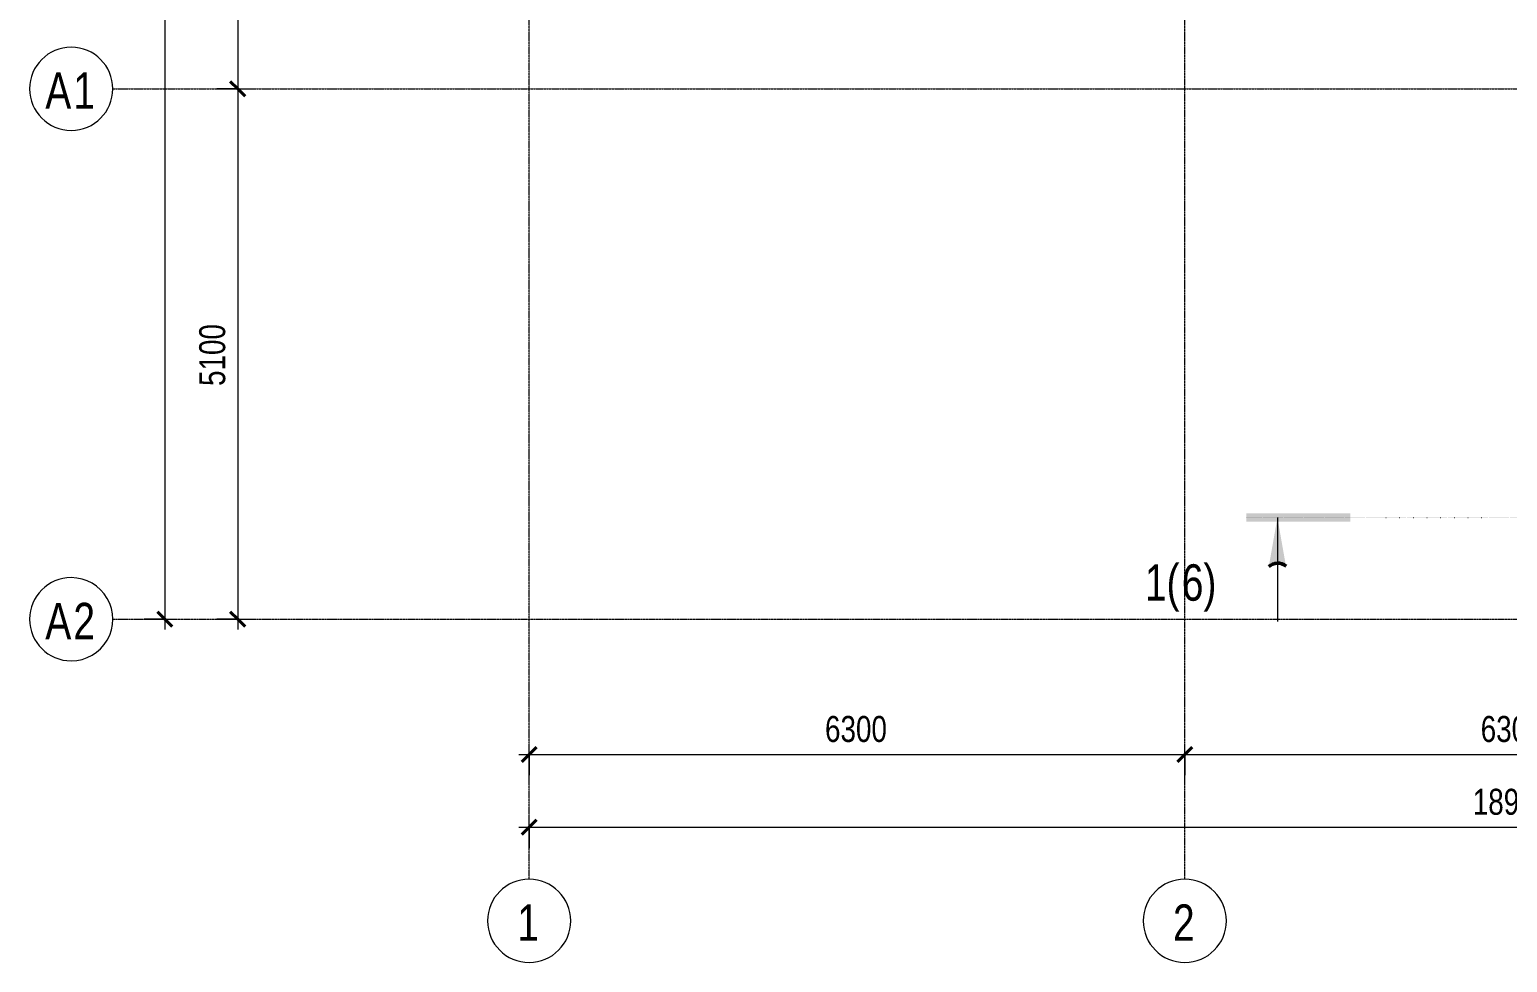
# Model space of a CAD drawing. Header units: millimetres. Extents: x -4800 to 3395395, y -34112 to 4253698.
# Drawn here: x 25902 to 40102, y -10800 to -1830 of the extents above; entities that cross this region are included whole.
import ezdxf

# ---------------------------------------------------------------- set-up
doc = ezdxf.new("R2010")
doc.units = ezdxf.units.MM
doc.linetypes.add('ADSK_Линия разреза', pattern=[20, 0, -10, 0, -10])
doc.linetypes.add('ADSK_Линия сетки', pattern=[25, 20, -2.5, 0, -2.5])
for name, color, linetype, lineweight in [('Оси', 7, 'Continuous', 9), ('Размеры', 7, 'Continuous', 9), ('Размеры-100', 7, 'Continuous', 9), ('Разрезы', 7, 'Continuous', 9)]:
    doc.layers.add(name, color=color, linetype=linetype, lineweight=lineweight)
doc.styles.add('Century Gothic', font='GOTHIC.TTF', dxfattribs={"width": 0.8, "height": 350})
doc.styles.add('Century Gothic_1', font='GOTHIC.TTF', dxfattribs={"width": 0.8, "height": 250})
doc.dimstyles.new('SK_Основной_2_5', dxfattribs={"dimscale": 304.8, "dimtxt": 261.042067, "dimasz": 0.463911, "dimexe": 0.328084, "dimexo": 0.984252, "dimgap": 0.164042, "dimtad": 1, "dimdec": 3, "dimrnd": 0.001, "dimdsep": 46, "dimtxsty": 'Century Gothic_1', "dimblk1": 'OBLIQUE', "dimblk2": 'OBLIQUE', "dimsah": 1, "dimcen": 0.09, "dimdle": 0.328084, "dimazin": 2, "dimtfac": 1, "dimtdec": 4, "dimtix": 1, "dimtmove": 0, "dimatfit": 3, "dimfxl": 1, "dimtvp": 1, "dimtolj": 1, "dimtzin": 0, "dimlwd": 20, "dimlwe": 20, "dimarcsym": 2})

# ---------------------------------------------------------------- blocks, each defined once
blk = doc.blocks.new('Ось сетки - Круг_Ø8 мм-6577-ПД_КР_О_ПЭ_01 Этаж')
at = {"layer": 'Оси', "lineweight": 20}
for start, end in [(360, 180), (180, 360)]:
    blk.add_arc((0, 0), 4, start, end, dxfattribs=at)
blk = doc.blocks.new('Разрез - Номер вида и Номер листа спереди_3_5 мм-64073-ПД_КР_О_ПЭ_01 Этаж')
at = {"layer": 'Разрезы'}
blk.add_hatch(color=256, dxfattribs=at).paths.add_polyline_path([(10, 0.4), (10, -0.4), (0, -0.4), (0, 0.4)], flags=0)
h = blk.add_hatch(color=256, dxfattribs=at)
edge = h.paths.add_edge_path(flags=0)
edge.add_line((2.17, -4.71), (3, 0))
edge.add_line((3, 0), (3.82, -4.67))
edge.add_arc((3.02, -5.62), 1.24, 49.4419, 133.142)
at = {"layer": 'Разрезы', "lineweight": 20}
blk.add_line((3, 0), (3, -10), dxfattribs=at)
at = {"layer": 'Разрезы', "lineweight": 50}
blk.add_arc((3.02, -5.62), 1.24, 49.4419, 133.142, dxfattribs=at)
blk = doc.blocks.new('DIMBLOCK27-ПД_КР_О_ПЭ_01 Этаж')
at = {"layer": 'Размеры-100', "lineweight": 20, "transparency": 16777216}
for p, q in [((30602, -8800), (37002, -8800)), ((30702, -9000), (30702, -8700)), ((30702, -8800), (30702, -9000)), ((37002, -9000), (37002, -8700)), ((37002, -8800), (37002, -9000))]:
    blk.add_line(p, q, dxfattribs=at)
at = {"layer": 'Размеры-100', "lineweight": 40, "transparency": 16777216}
for p, q in [((30702, -8800), (30631, -8871)), ((30702, -8800), (30773, -8729)), ((37002, -8800), (36931, -8871)), ((37002, -8800), (37073, -8729))]:
    blk.add_line(p, q, dxfattribs=at)
at = {"layer": 'Размеры-100', "color": 0, "lineweight": 20, "transparency": 16777216, "insert": (33545, -8430), "char_height": 250, "width": 735.89, "attachment_point": 1, "line_spacing_factor": 0.984502, "style": 'Century Gothic_1'}
blk.add_mtext('6300', dxfattribs=at)
blk = doc.blocks.new('_Oblique')
at = {"color": 0, "linetype": 'ByBlock', "lineweight": -2}
blk.add_line((-0.5, -0.5), (0.5, 0.5), dxfattribs=at)
blk = doc.blocks.new('DIMBLOCK28-ПД_КР_О_ПЭ_01 Этаж')
at = {"layer": 'Размеры-100', "lineweight": 40, "transparency": 16777216}
for p, q in [((37002, -8800), (36931, -8871)), ((37002, -8800), (37073, -8729)), ((43302, -8800), (43231, -8871)), ((43302, -8800), (43373, -8729))]:
    blk.add_line(p, q, dxfattribs=at)
at = {"layer": 'Размеры-100', "lineweight": 20, "transparency": 16777216}
for p, q in [((37002, -9000), (37002, -8700)), ((37002, -8800), (43302, -8800)), ((37002, -8800), (37002, -9000)), ((43302, -9000), (43302, -8700)), ((43302, -8800), (43302, -9000))]:
    blk.add_line(p, q, dxfattribs=at)
at = {"layer": 'Размеры-100', "color": 0, "lineweight": 20, "transparency": 16777216, "insert": (39845, -8430), "char_height": 250, "width": 735.89, "attachment_point": 1, "line_spacing_factor": 0.984502, "style": 'Century Gothic_1'}
blk.add_mtext('6300', dxfattribs=at)
blk = doc.blocks.new('DIMBLOCK30-ПД_КР_О_ПЭ_01 Этаж')
at = {"layer": 'Размеры-100', "lineweight": 20, "transparency": 16777216}
for p, q in [((30602, -9500), (49702, -9500)), ((30702, -9700), (30702, -9400)), ((30702, -9500), (30702, -9700)), ((49602, -9700), (49602, -9400)), ((49602, -9500), (49602, -9700))]:
    blk.add_line(p, q, dxfattribs=at)
at = {"layer": 'Размеры-100', "lineweight": 40, "transparency": 16777216}
for p, q in [((30702, -9500), (30631, -9571)), ((30702, -9500), (30773, -9429)), ((49602, -9500), (49531, -9571)), ((49602, -9500), (49673, -9429))]:
    blk.add_line(p, q, dxfattribs=at)
at = {"layer": 'Размеры-100', "color": 0, "lineweight": 20, "transparency": 16777216, "insert": (39769, -9130), "char_height": 250, "width": 919.86, "attachment_point": 1, "line_spacing_factor": 0.984502, "style": 'Century Gothic_1'}
blk.add_mtext('18900', dxfattribs=at)
blk = doc.blocks.new('DIMBLOCK35-ПД_КР_О_ПЭ_01 Этаж')
at = {"layer": 'Размеры-100', "lineweight": 40, "transparency": 16777216}
for p, q in [((27902, 0), (27831, 71)), ((27902, 0), (27973, -71)), ((27902, -2400), (27831, -2329)), ((27902, -2400), (27973, -2471))]:
    blk.add_line(p, q, dxfattribs=at)
at = {"layer": 'Размеры-100', "lineweight": 20, "transparency": 16777216}
for p, q in [((27702, 0), (28002, 0)), ((27902, 0), (27702, 0)), ((27902, 0), (27902, -2400)), ((27702, -2400), (28002, -2400)), ((27902, -2400), (27702, -2400))]:
    blk.add_line(p, q, dxfattribs=at)
at = {"layer": 'Размеры-100', "color": 0, "lineweight": 20, "transparency": 16777216, "insert": (27532, -1507), "char_height": 250, "width": 735.89, "attachment_point": 1, "rotation": 90, "line_spacing_factor": 0.984502, "style": 'Century Gothic_1'}
blk.add_mtext('2400', dxfattribs=at)
blk = doc.blocks.new('DIMBLOCK36-ПД_КР_О_ПЭ_01 Этаж')
at = {"layer": 'Размеры-100', "lineweight": 20, "transparency": 16777216}
for p, q in [((27702, -2400), (28002, -2400)), ((27902, -2400), (27702, -2400)), ((27902, -2400), (27902, -7600)), ((27702, -7500), (28002, -7500)), ((27902, -7500), (27702, -7500))]:
    blk.add_line(p, q, dxfattribs=at)
at = {"layer": 'Размеры-100', "lineweight": 40, "transparency": 16777216}
for p, q in [((27902, -2400), (27831, -2329)), ((27902, -2400), (27973, -2471)), ((27902, -7500), (27831, -7429)), ((27902, -7500), (27973, -7571))]:
    blk.add_line(p, q, dxfattribs=at)
at = {"layer": 'Размеры-100', "color": 0, "lineweight": 20, "transparency": 16777216, "insert": (27532, -5257), "char_height": 250, "width": 735.89, "attachment_point": 1, "rotation": 90, "line_spacing_factor": 0.984502, "style": 'Century Gothic_1'}
blk.add_mtext('5100', dxfattribs=at)
blk = doc.blocks.new('DIMBLOCK37-ПД_КР_О_ПЭ_01 Этаж')
at = {"layer": 'Размеры-100', "lineweight": 40, "transparency": 16777216}
for p, q in [((27202, 21000), (27131, 21071)), ((27202, 21000), (27273, 20929)), ((27202, -7500), (27131, -7429)), ((27202, -7500), (27273, -7571))]:
    blk.add_line(p, q, dxfattribs=at)
at = {"layer": 'Размеры-100', "lineweight": 20, "transparency": 16777216}
for p, q in [((27202, 21100), (27202, -7600)), ((27002, 21000), (27302, 21000)), ((27202, 21000), (27002, 21000)), ((27002, -7500), (27302, -7500)), ((27202, -7500), (27002, -7500))]:
    blk.add_line(p, q, dxfattribs=at)
at = {"layer": 'Размеры-100', "color": 0, "lineweight": 20, "transparency": 16777216, "insert": (26832, 6367), "char_height": 250, "width": 919.86, "attachment_point": 1, "rotation": 90, "line_spacing_factor": 0.984502, "style": 'Century Gothic_1'}
blk.add_mtext('28500', dxfattribs=at)

msp = doc.modelspace()

# ---------------------------------------------------------------- linework, layer by layer
at = {"layer": 'Оси', "linetype": 'ADSK_Линия сетки'}
for p, q in [((30702.1044, -10000), (30702.1044, 23000)), ((37002.1044, -10000), (37002.1044, 23000)), ((26702.1044, -2400), (50702.1044, -2400)), ((26702.1044, -7500), (50702.1044, -7500))]:
    msp.add_line(p, q, dxfattribs=at)
at = {"layer": 'Разрезы', "linetype": 'ADSK_Линия разреза'}
msp.add_line((37591.946, -6522.8749), (51500.7461, -6522.8749), dxfattribs=at)

# ---------------------------------------------------------------- block references
at = {"layer": 'Оси', "lineweight": 20, "xscale": 99.99999999999993, "yscale": 99.99999999999993, "zscale": 99.99999999999993}
for p, rotation in [((26302.1044, -2400), 269.9999999999994), ((26302.1044, -7500), 269.9999999999995)]:
    msp.add_blockref('Ось сетки - Круг_Ø8 мм-6577-ПД_КР_О_ПЭ_01 Этаж', p, dxfattribs=dict(at, rotation=rotation))
for p in [(30702.1044, -10400), (37002.1044, -10400)]:
    msp.add_blockref('Ось сетки - Круг_Ø8 мм-6577-ПД_КР_О_ПЭ_01 Этаж', p, dxfattribs=at)
at = {"layer": 'Разрезы', "lineweight": 50, "xscale": 99.99999999999993, "yscale": 99.99999999999993, "zscale": 99.99999999999993}
msp.add_blockref('Разрез - Номер вида и Номер листа спереди_3_5 мм-64073-ПД_КР_О_ПЭ_01 Этаж', (37591.946, -6522.8749), dxfattribs=at)

# ---------------------------------------------------------------- texts
at = {"layer": 'Оси', "char_height": 350, "attachment_point": 1, "style": 'Century Gothic'}
for s, insert, width in [('\\fCentury Gothic|b0|i0|c204|p34|;\\W.8;А', (26053.3533, -2242.3077), 327.0885), ('\\fCentury Gothic|b0|i0|c204|p34|;\\W.8;1', (26323.2283, -2242.3077), 269.367), ('\\fCentury Gothic|b0|i0|c204|p34|;\\W.8;А', (26053.3533, -7342.3077), 327.0885), ('\\fCentury Gothic|b0|i0|c204|p34|;\\W.8;2', (26323.2283, -7342.3077), 269.367), ('\\fCentury Gothic|b0|i0|c204|p34|;\\W.8;1', (30588.4329, -10241.9302), 269.367), ('\\fCentury Gothic|b0|i0|c204|p34|;\\W.8;2', (36888.4329, -10241.9302), 269.367)]:
    msp.add_mtext(s, dxfattribs=dict(at, insert=insert, width=width))
at = {"layer": 'Разрезы', "char_height": 350, "attachment_point": 1, "style": 'Century Gothic'}
for s, insert, width in [('1(', (36618.4042, -6971.9374), 429.7045), ('6)', (36972.9459, -6971.9374), 442.5315)]:
    msp.add_mtext(s, dxfattribs=dict(at, insert=insert, width=width))

# ---------------------------------------------------------------- dimensions: what is measured, and where the dimension line sits
at = {"layer": 'Размеры', "lineweight": 20}
for base, p1, p2, override, picture, middle in [((27202.1044, -7500), (27302.0893, 21000), (27302.0893, -7500), {"dimpost": '<>', "dimfxl": 28500}, 'DIMBLOCK37-ПД_КР_О_ПЭ_01 Этаж', (27020.8161, 6750)), ((27902.1044, -2400), (28002.0893, 0), (28002.0893, -2400), {"dimpost": '<>', "dimfxl": 2400}, 'DIMBLOCK35-ПД_КР_О_ПЭ_01 Этаж', (27720.8161, -1200)), ((27902.1044, -7500), (28002.0893, -2400), (28002.0893, -7500), {"dimpost": '<>', "dimfxl": 5100}, 'DIMBLOCK36-ПД_КР_О_ПЭ_01 Этаж', (27720.8161, -4950))]:
    dim = msp.add_linear_dim(base=base, p1=p1, p2=p2, angle=90, dimstyle='SK_Основной_2_5', override=override, dxfattribs=at)
    dim.commit()
    dim.dimension.update_dxf_attribs({"geometry": picture, "text_midpoint": middle})
for base, p1, p2, override, picture, middle in [((37002.1044, -8800), (30702.1044, -8700.0151), (37002.1044, -8700.0151), {"dimpost": '<>', "dimfxl": 6300}, 'DIMBLOCK27-ПД_КР_О_ПЭ_01 Этаж', (33852.1044, -8618.7118)), ((43302.1044, -8800), (37002.1044, -8700.0151), (43302.1044, -8700.0151), {"dimpost": '<>', "dimfxl": 6300}, 'DIMBLOCK28-ПД_КР_О_ПЭ_01 Этаж', (40152.1044, -8618.7118)), ((49602.1044, -9500), (30702.1044, -9400.0151), (49602.1044, -9400.0151), {"dimpost": '<>', "dimfxl": 18900}, 'DIMBLOCK30-ПД_КР_О_ПЭ_01 Этаж', (40152.1044, -9318.7118))]:
    dim = msp.add_linear_dim(base=base, p1=p1, p2=p2, dimstyle='SK_Основной_2_5', override=override, dxfattribs=at)
    dim.commit()
    dim.dimension.update_dxf_attribs({"geometry": picture, "text_midpoint": middle})

doc.saveas('drawing.dxf')
